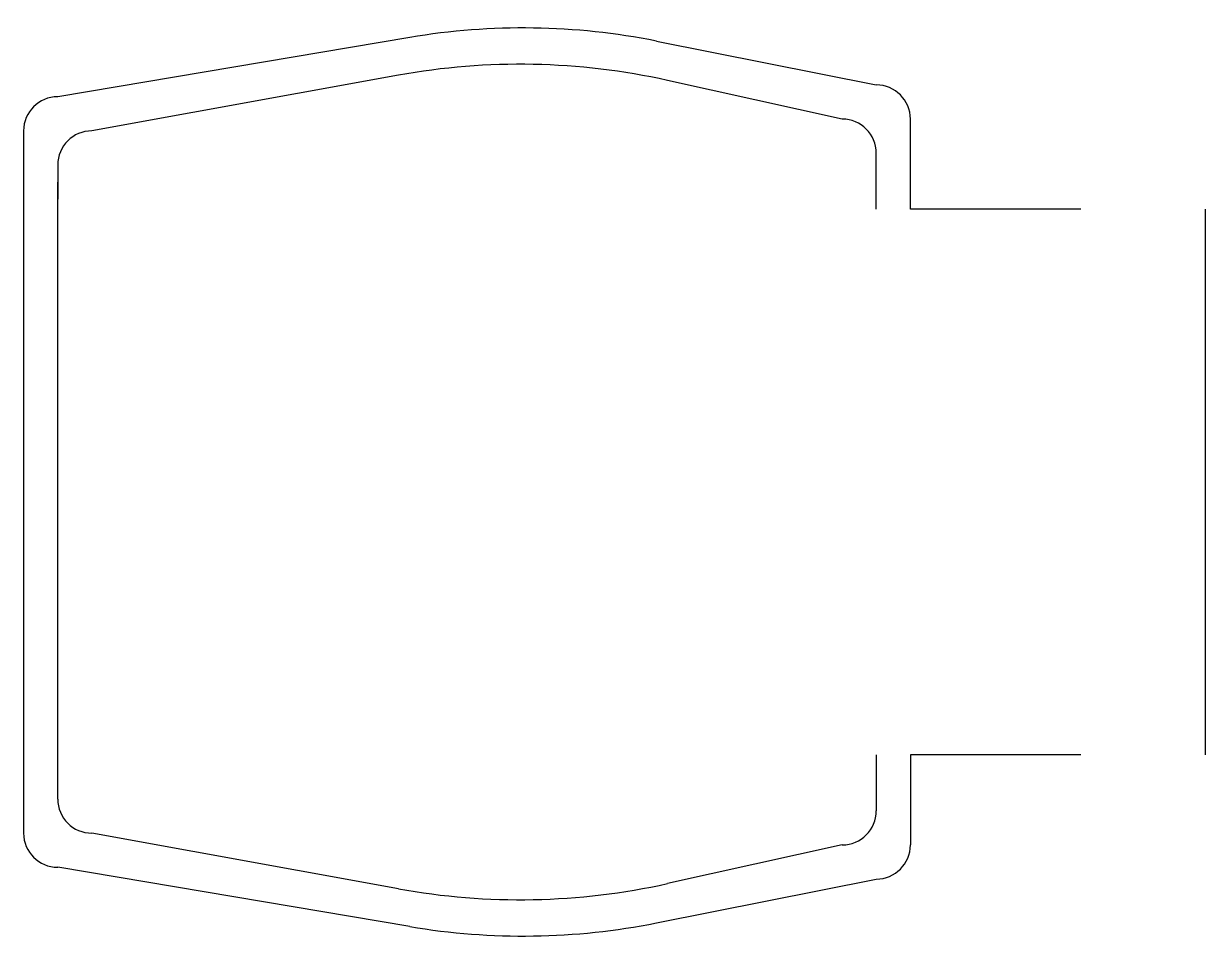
# Model space of a CAD drawing. Header units: millimetres. Extents: x 0 to 34.6, y -0.1 to 26.7.
import ezdxf

# ---------------------------------------------------------------- set-up
doc = ezdxf.new("R2010")
doc.units = ezdxf.units.MM

# ---------------------------------------------------------------- blocks, each defined once
blk = doc.blocks.new('Khoa moc')
at = {"color": 1}
for p, q in [((23.771, 13.031), (13.447, 11.293)), ((31.004, 12.923), (37.447, 11.638)), ((23.434, 11.923), (14.447, 10.293)), ((36.447, 10.638), (31.329, 11.771)), ((38.447, 8), (38.447, 10.638)), ((12.447, 10.293), (12.447, -10.293)), ((37.447, 8), (37.447, 9.638)), ((13.447, 9.293), (13.447, 8.293)), ((13.447, -8.293), (13.447, 8.793)), ((43.447, 8), (38.447, 8)), ((47.096, -8), (47.096, 8)), ((13.447, -9.293), (13.447, -8.293)), ((37.447, -8), (37.447, -9.638)), ((43.447, -8), (38.447, -8)), ((38.447, -8), (38.447, -10.638)), ((23.434, -11.923), (14.447, -10.293)), ((36.447, -10.638), (31.329, -11.771)), ((23.771, -13.031), (13.447, -11.293)), ((31.004, -12.923), (37.447, -11.638))]:
    blk.add_line(p, q, dxfattribs=at)
for centre, radius, start, end in [((27.092, -6.691), 20, 78.7201, 99.5588), ((27.004, -7.756), 20, 77.5109, 100.2818), ((37.447, 10.638), 1, 0, 90), ((13.447, 10.293), 1, 90, 180), ((36.447, 9.638), 1, 0, 90), ((14.447, 9.293), 1, 90, 180), ((14.447, -9.293), 1, 180, 270), ((36.447, -9.638), 1, 270, 0), ((13.447, -10.293), 1, 180, 270), ((37.447, -10.638), 1, 270, 0), ((27.004, 7.756), 20, 259.7182, 282.4891), ((27.092, 6.691), 20, 260.4412, 281.2799)]:
    blk.add_arc(centre, radius, start, end, dxfattribs=at)

msp = doc.modelspace()

# ---------------------------------------------------------------- block references
msp.add_blockref('Khoa moc', (-12.447, 13.309))

doc.saveas('drawing.dxf')
